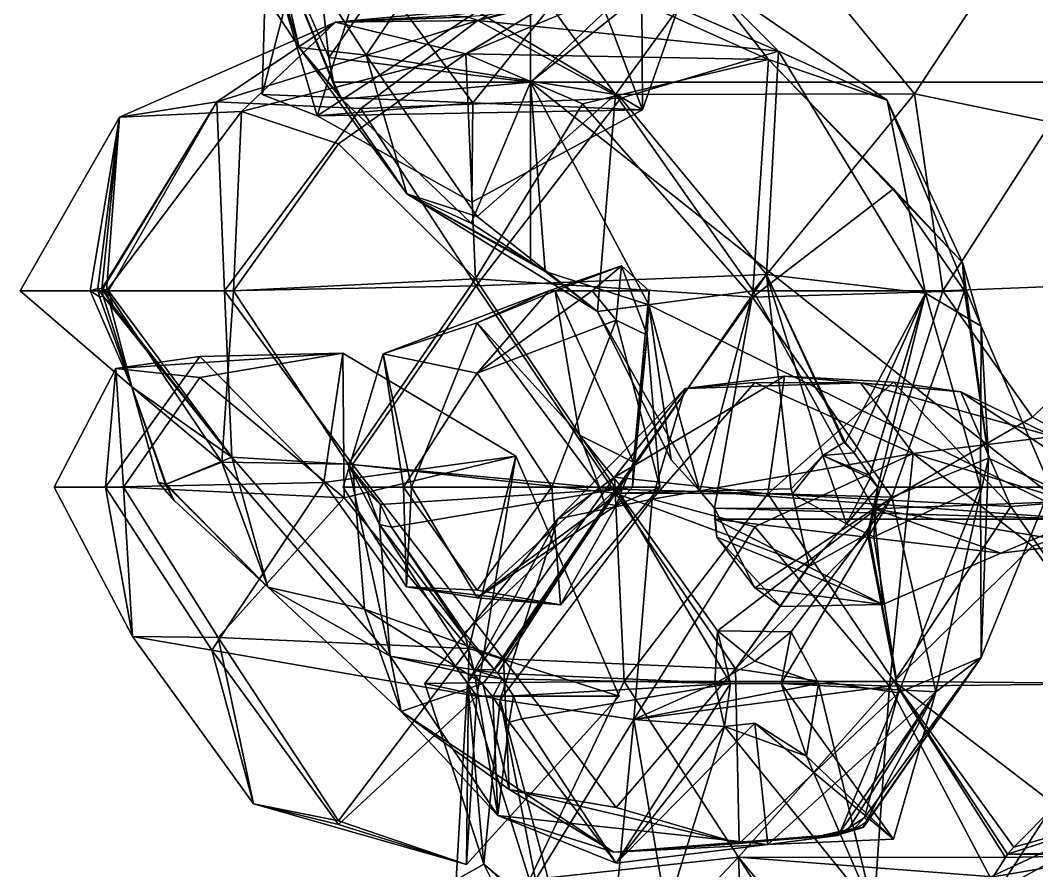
# Model space of a CAD drawing. Extents: x 290095 to 295679, y 4553756 to 4561441.
# Drawn here: x 293973.7 to 294066, y 4559317.6 to 4559394.7 of the extents above; entities that cross this region are included whole.
import ezdxf

# ---------------------------------------------------------------- set-up
doc = ezdxf.new("R2010")
doc.units = 0
doc.layers.add('Au_ppm_Pref_-_0_5', color=7, linetype='CONTINUOUS')

msp = doc.modelspace()

# ---------------------------------------------------------------- linework, layer by layer
at = {"layer": 'Au_ppm_Pref_-_0_5'}
for points in [[(294069.19, 4559428.173, 1925.72), (294020, 4559389.131, 1923.13), (294056.128, 4559423.365, 1925.783)], [(294070, 4559389.131, 1919.985), (294020, 4559389.131, 1923.13), (294069.19, 4559428.173, 1925.72)], [(294056.128, 4559423.365, 1925.783), (294020, 4559389.131, 1923.13), (294020, 4559417.542, 1926.968)], [(294001.697, 4559391.379, 1924.535), (293999.809, 4559408.458, 1926.956), (294020, 4559417.542, 1926.968)], [(294020, 4559389.131, 1923.13), (294001.697, 4559391.379, 1924.535), (294020, 4559417.542, 1926.968)], [(293999.016, 4559392.272, 1918.402), (293990.156, 4559405.824, 1918.402), (293994.059, 4559408.625, 1923.88)], [(294002.034, 4559389.353, 1924.308), (294002.116, 4559389.131, 1924.281), (293994.059, 4559408.625, 1923.88)], [(293994.059, 4559408.625, 1923.88), (294002.116, 4559389.131, 1924.281), (294002.474, 4559388.149, 1924.148)], [(293994.059, 4559408.625, 1923.88), (294002.474, 4559388.149, 1924.148), (293999.016, 4559392.272, 1918.402)], [(293994.059, 4559408.625, 1923.88), (294001.697, 4559391.379, 1924.535), (294002.034, 4559389.353, 1924.308)], [(293994.059, 4559408.625, 1923.88), (293999.809, 4559408.458, 1926.956), (294001.697, 4559391.379, 1924.535)], [(293990.156, 4559405.824, 1918.402), (293999.016, 4559392.272, 1918.402), (293995.832, 4559405.824, 1915.222)], [(293996.057, 4559401.802, 1876.827), (294000.443, 4559406.488, 1882.969), (293995.66, 4559388.006, 1880.087)], [(294000.443, 4559406.488, 1882.969), (294014.784, 4559387.26, 1882.964), (293995.66, 4559388.006, 1880.087)], [(294014.691, 4559405.841, 1914.094), (293995.832, 4559405.824, 1915.222), (294005.104, 4559391.588, 1914.848)], [(293999.016, 4559392.272, 1918.402), (294005.104, 4559391.588, 1914.848), (293995.832, 4559405.824, 1915.222)], [(294000.634, 4559386.083, 1875.906), (294006.795, 4559405.824, 1872.876), (293996.057, 4559401.802, 1876.827)], [(294000.443, 4559406.488, 1882.969), (294030.059, 4559406.224, 1883.832), (294014.784, 4559387.26, 1882.964)], [(294015.176, 4559395.553, 1873.403), (294006.795, 4559405.824, 1872.876), (294000.634, 4559386.083, 1875.906)], [(294014.691, 4559405.841, 1914.094), (294005.104, 4559391.588, 1914.848), (294027.742, 4559388.002, 1912.308)], [(294014.691, 4559405.841, 1914.094), (294027.742, 4559388.002, 1912.308), (294040.521, 4559405.602, 1912.521)], [(294030.189, 4559386.603, 1876.224), (294014.784, 4559387.26, 1882.964), (294030.059, 4559406.224, 1883.832)], [(294015.176, 4559395.553, 1873.403), (294030.189, 4559386.603, 1876.224), (294022.892, 4559405.824, 1873.19)], [(294022.892, 4559405.824, 1873.19), (294030.189, 4559386.603, 1876.224), (294036.392, 4559404.348, 1877.581)], [(294040.521, 4559405.602, 1912.521), (294027.742, 4559388.002, 1912.308), (294054.86, 4559388.066, 1913.508)], [(294036.392, 4559404.348, 1877.581), (294030.189, 4559386.603, 1876.224), (294030.059, 4559406.224, 1883.832)], [(294040.521, 4559405.602, 1912.521), (294054.86, 4559388.066, 1913.508), (294066.171, 4559405.213, 1910.477)], [(294067.29, 4559385.491, 1908.171), (294066.171, 4559405.213, 1910.477), (294054.86, 4559388.066, 1913.508)], [(294000.634, 4559386.083, 1875.906), (293996.057, 4559401.802, 1876.827), (293995.66, 4559388.006, 1880.087)], [(294015.221, 4559394.73, 1775.528), (294042.524, 4559391.931, 1775.431), (294027.775, 4559398.392, 1778.335)], [(294021.863, 4559396.368, 1781.797), (294015.221, 4559394.73, 1775.528), (294027.775, 4559398.392, 1778.335)], [(294035.537, 4559398.982, 1781.797), (294041.629, 4559391.188, 1788.513), (294027.775, 4559397.411, 1784.932)], [(294035.537, 4559398.982, 1781.797), (294027.775, 4559398.392, 1778.335), (294042.524, 4559391.931, 1775.431)], [(294052.403, 4559387.491, 1781.759), (294041.629, 4559391.188, 1788.513), (294035.537, 4559398.982, 1781.797)], [(294052.403, 4559387.491, 1781.759), (294035.537, 4559398.982, 1781.797), (294042.524, 4559391.931, 1775.431)], [(294041.629, 4559391.188, 1788.513), (294014.152, 4559391.695, 1788.343), (294027.775, 4559397.411, 1784.932)], [(294027.775, 4559397.411, 1784.932), (294014.152, 4559391.695, 1788.343), (294021.863, 4559396.368, 1781.797)], [(294002.312, 4559394.582, 1781.72), (294012.349, 4559395.137, 1779.568), (294021.863, 4559396.368, 1781.797)], [(294014.152, 4559391.695, 1788.343), (294002.312, 4559394.582, 1781.72), (294021.863, 4559396.368, 1781.797)], [(294016.129, 4559395.221, 1778.002), (294015.221, 4559394.73, 1775.528), (294021.863, 4559396.368, 1781.797)], [(294030.189, 4559386.603, 1876.224), (294015.176, 4559395.553, 1873.403), (294000.634, 4559386.083, 1875.906)], [(293993.787, 4559386.462, 1787.005), (293982.712, 4559385.945, 1781.797), (294002.312, 4559394.582, 1781.72)], [(294002.312, 4559394.582, 1781.72), (293982.712, 4559385.945, 1781.797), (293991.544, 4559387.331, 1776.188)], [(293991.544, 4559387.331, 1776.188), (294015.221, 4559394.73, 1775.528), (294002.312, 4559394.582, 1781.72)], [(294015.221, 4559394.73, 1775.528), (293991.544, 4559387.331, 1776.188), (294004.62, 4559386.73, 1771.307)], [(293993.787, 4559386.462, 1787.005), (294002.312, 4559394.582, 1781.72), (294014.152, 4559391.695, 1788.343)], [(294002.312, 4559394.582, 1781.72), (294014.292, 4559395.062, 1778.05), (294012.349, 4559395.137, 1779.568)], [(294002.312, 4559394.582, 1781.72), (294015.221, 4559394.73, 1775.528), (294014.292, 4559395.062, 1778.05)], [(294015.221, 4559394.73, 1775.528), (294004.62, 4559386.73, 1771.307), (294028.206, 4559387.663, 1771.221)], [(294014.292, 4559395.062, 1778.05), (294015.221, 4559394.73, 1775.528), (294016.129, 4559395.221, 1778.002)], [(294042.524, 4559391.931, 1775.431), (294015.221, 4559394.73, 1775.528), (294028.206, 4559387.663, 1771.221)], [(294002.881, 4559387.587, 1924.058), (293999.016, 4559392.272, 1918.402), (294002.474, 4559388.149, 1924.148)], [(294008.797, 4559378.985, 1918.402), (293999.016, 4559392.272, 1918.402), (294002.881, 4559387.587, 1924.058)], [(293999.016, 4559392.272, 1918.402), (294008.797, 4559378.985, 1918.402), (294005.104, 4559391.588, 1914.848)], [(294041.44, 4559371.653, 1771.438), (294042.524, 4559391.931, 1775.431), (294028.206, 4559387.663, 1771.221)], [(294041.44, 4559371.653, 1771.438), (294055.882, 4559369.984, 1775.241), (294042.524, 4559391.931, 1775.431)], [(294052.403, 4559387.491, 1781.759), (294042.524, 4559391.931, 1775.431), (294055.882, 4559369.984, 1775.241)], [(293993.787, 4559386.462, 1787.005), (294014.152, 4559391.695, 1788.343), (294002.577, 4559383.531, 1792.184)], [(294001.697, 4559391.379, 1924.535), (294002.116, 4559389.131, 1924.281), (294002.034, 4559389.353, 1924.308)], [(294020, 4559389.131, 1923.13), (294002.116, 4559389.131, 1924.281), (294001.697, 4559391.379, 1924.535)], [(294015.028, 4559371.283, 1792.946), (294002.577, 4559383.531, 1792.184), (294014.152, 4559391.695, 1788.343)], [(294015.176, 4559376.919, 1914.706), (294027.742, 4559388.002, 1912.308), (294005.104, 4559391.588, 1914.848)], [(294008.797, 4559378.985, 1918.402), (294015.176, 4559376.919, 1914.706), (294005.104, 4559391.588, 1914.848)], [(294024.735, 4559387.154, 1791.959), (294015.028, 4559371.283, 1792.946), (294014.152, 4559391.695, 1788.343)], [(294024.735, 4559387.154, 1791.959), (294014.152, 4559391.695, 1788.343), (294041.629, 4559391.188, 1788.513)], [(294040.161, 4559369.606, 1793.788), (294024.735, 4559387.154, 1791.959), (294041.629, 4559391.188, 1788.513)], [(294040.161, 4559369.606, 1793.788), (294041.629, 4559391.188, 1788.513), (294052.974, 4559379.445, 1790.822)], [(294059.219, 4559372.755, 1786.966), (294052.974, 4559379.445, 1790.822), (294041.629, 4559391.188, 1788.513)], [(294052.403, 4559387.491, 1781.759), (294059.219, 4559372.755, 1786.966), (294041.629, 4559391.188, 1788.513)], [(294020, 4559389.131, 1923.13), (294002.881, 4559387.587, 1924.058), (294002.116, 4559389.131, 1924.281)], [(294002.116, 4559389.131, 1924.281), (294002.881, 4559387.587, 1924.058), (294002.474, 4559388.149, 1924.148)], [(294014.628, 4559376.317, 1922.04), (294002.881, 4559387.587, 1924.058), (294020, 4559389.131, 1923.13)], [(294020, 4559372.809, 1921.301), (294014.628, 4559376.317, 1922.04), (294020, 4559389.131, 1923.13)], [(294030.755, 4559368.904, 1920.104), (294021.338, 4559371.932, 1921.108), (294020, 4559389.131, 1923.13)], [(294020, 4559389.131, 1923.13), (294021.338, 4559371.932, 1921.108), (294020, 4559372.809, 1921.301)], [(294070, 4559349.446, 1915.153), (294030.755, 4559368.904, 1920.104), (294020, 4559389.131, 1923.13)], [(294020, 4559389.131, 1923.13), (294070, 4559389.131, 1919.985), (294070, 4559349.446, 1915.153)], [(294027.742, 4559388.002, 1912.308), (294040.236, 4559370.172, 1912.297), (294054.86, 4559388.066, 1913.508)], [(294054.86, 4559388.066, 1913.508), (294040.236, 4559370.172, 1912.297), (294057.438, 4559370.188, 1908.628)], [(294054.86, 4559388.066, 1913.508), (294057.438, 4559370.188, 1908.628), (294067.29, 4559385.491, 1908.171)], [(293981.186, 4559370.369, 1776.588), (293991.544, 4559387.331, 1776.188), (293981.095, 4559370.377, 1776.654)], [(293991.544, 4559387.331, 1776.188), (293982.712, 4559385.945, 1781.797), (293981.095, 4559370.377, 1776.654)], [(293991.544, 4559387.331, 1776.188), (293981.186, 4559370.369, 1776.588), (293981.706, 4559370.188, 1776.275)], [(293991.544, 4559387.331, 1776.188), (293981.706, 4559370.188, 1776.275), (293992.227, 4559370.188, 1770.979)], [(293991.544, 4559387.331, 1776.188), (293992.227, 4559370.188, 1770.979), (294004.62, 4559386.73, 1771.307)], [(294000.634, 4559386.083, 1875.906), (293995.66, 4559388.006, 1880.087), (294014.784, 4559387.26, 1882.964)], [(294014.691, 4559378.226, 1876.827), (294000.634, 4559386.083, 1875.906), (294014.784, 4559387.26, 1882.964)], [(294014.628, 4559376.317, 1922.04), (294008.797, 4559378.985, 1918.402), (294002.881, 4559387.587, 1924.058)], [(294028.206, 4559387.663, 1771.221), (294004.62, 4559386.73, 1771.307), (294015.093, 4559370.639, 1770.348)], [(294030.189, 4559386.603, 1876.224), (294014.691, 4559378.226, 1876.827), (294014.784, 4559387.26, 1882.964)], [(294024.735, 4559387.154, 1791.959), (294040.161, 4559369.606, 1793.788), (294015.028, 4559371.283, 1792.946)], [(294015.093, 4559370.639, 1770.348), (294041.44, 4559371.653, 1771.438), (294028.206, 4559387.663, 1771.221)], [(294027.742, 4559388.002, 1912.308), (294015.176, 4559376.919, 1914.706), (294026.085, 4559368.319, 1918.459)], [(294027.742, 4559388.002, 1912.308), (294026.085, 4559368.319, 1918.459), (294040.236, 4559370.172, 1912.297)], [(294060.919, 4559366.979, 1781.797), (294059.219, 4559372.755, 1786.966), (294052.403, 4559387.491, 1781.759)], [(294055.882, 4559369.984, 1775.241), (294060.919, 4559366.979, 1781.797), (294052.403, 4559387.491, 1781.759)], [(293993.787, 4559386.462, 1787.005), (293993.045, 4559370.188, 1792.23), (293981.513, 4559370.188, 1786.902)], [(293993.787, 4559386.462, 1787.005), (293981.513, 4559370.188, 1786.902), (293982.712, 4559385.945, 1781.797)], [(294004.62, 4559386.73, 1771.307), (293992.227, 4559370.188, 1770.979), (294015.093, 4559370.639, 1770.348)], [(293993.787, 4559386.462, 1787.005), (294002.577, 4559383.531, 1792.184), (293993.045, 4559370.188, 1792.23)], [(294030.189, 4559386.603, 1876.224), (294000.634, 4559386.083, 1875.906), (294014.691, 4559378.226, 1876.827)], [(293980.032, 4559370.188, 1777.328), (293982.712, 4559385.945, 1781.797), (293973.695, 4559370.188, 1781.797)], [(293981.513, 4559370.188, 1786.902), (293973.695, 4559370.188, 1781.797), (293982.712, 4559385.945, 1781.797)], [(293980.032, 4559370.188, 1777.328), (293980.735, 4559370.403, 1776.919), (293982.712, 4559385.945, 1781.797)], [(293981.095, 4559370.377, 1776.654), (293982.712, 4559385.945, 1781.797), (293980.735, 4559370.403, 1776.919)], [(294078.204, 4559371.013, 1907.386), (294067.29, 4559385.491, 1908.171), (294057.438, 4559370.188, 1908.628)], [(294015.028, 4559371.283, 1792.946), (293993.045, 4559370.188, 1792.23), (294002.577, 4559383.531, 1792.184)], [(294020, 4559372.809, 1921.301), (294008.797, 4559378.985, 1918.402), (294014.628, 4559376.317, 1922.04)], [(294021.338, 4559371.932, 1921.108), (294008.797, 4559378.985, 1918.402), (294020, 4559372.809, 1921.301)], [(294021.338, 4559371.932, 1921.108), (294026.085, 4559368.319, 1918.459), (294008.797, 4559378.985, 1918.402)], [(294015.176, 4559376.919, 1914.706), (294008.797, 4559378.985, 1918.402), (294026.085, 4559368.319, 1918.459)], [(294059.409, 4559370.188, 1790.77), (294040.161, 4559369.606, 1793.788), (294052.974, 4559379.445, 1790.822)], [(294059.409, 4559370.188, 1790.77), (294052.974, 4559379.445, 1790.822), (294059.219, 4559372.755, 1786.966)], [(294022.265, 4559370.188, 1897.242), (294021.68, 4559370.188, 1894.645), (294028.281, 4559372.455, 1894.567)], [(294028.281, 4559372.455, 1894.567), (294021.68, 4559370.188, 1894.645), (294025.597, 4559370.188, 1893.618)], [(294022.265, 4559370.188, 1897.242), (294028.281, 4559372.455, 1894.567), (294030.783, 4559370.188, 1896.062)], [(294028.281, 4559372.455, 1894.567), (294025.597, 4559370.188, 1893.618), (294027.775, 4559367.525, 1893.757)], [(294030.616, 4559366.17, 1894.645), (294028.281, 4559372.455, 1894.567), (294027.775, 4559367.525, 1893.757)], [(294030.616, 4559366.17, 1894.645), (294030.783, 4559370.188, 1896.062), (294028.281, 4559372.455, 1894.567)], [(294059.409, 4559370.188, 1790.77), (294059.219, 4559372.755, 1786.966), (294061.602, 4559354.991, 1787.299)], [(294059.219, 4559372.755, 1786.966), (294060.919, 4559366.979, 1781.797), (294061.602, 4559354.991, 1787.299)], [(294027.714, 4559351.82, 1770.701), (294041.44, 4559371.653, 1771.438), (294015.093, 4559370.639, 1770.348)], [(294030.755, 4559368.904, 1920.104), (294026.085, 4559368.319, 1918.459), (294021.338, 4559371.932, 1921.108)], [(294043.691, 4559352.206, 1770.979), (294041.44, 4559371.653, 1771.438), (294027.714, 4559351.82, 1770.701)], [(294046.543, 4559355.234, 1771.104), (294041.44, 4559371.653, 1771.438), (294043.691, 4559352.206, 1770.979)], [(294048.456, 4559356.426, 1771.167), (294041.44, 4559371.653, 1771.438), (294046.543, 4559355.234, 1771.104)], [(294048.548, 4559356.483, 1771.17), (294041.44, 4559371.653, 1771.438), (294048.456, 4559356.426, 1771.167)], [(294048.591, 4559356.431, 1771.174), (294041.44, 4559371.653, 1771.438), (294048.548, 4559356.483, 1771.17)], [(294055.882, 4559369.984, 1775.241), (294041.44, 4559371.653, 1771.438), (294048.591, 4559356.431, 1771.174)], [(294015.093, 4559370.639, 1770.348), (293992.227, 4559370.188, 1770.979), (294003.848, 4559354.432, 1771.205)], [(294015.028, 4559371.283, 1792.946), (294003.471, 4559354.437, 1792.566), (293993.045, 4559370.188, 1792.23)], [(294027.787, 4559352.194, 1793.444), (294003.471, 4559354.437, 1792.566), (294015.028, 4559371.283, 1792.946)], [(294027.714, 4559351.82, 1770.701), (294015.093, 4559370.639, 1770.348), (294003.848, 4559354.432, 1771.205)], [(294027.787, 4559352.194, 1793.444), (294015.028, 4559371.283, 1792.946), (294040.161, 4559369.606, 1793.788)], [(294078.204, 4559371.013, 1907.386), (294057.438, 4559370.188, 1908.628), (294065.573, 4559358.729, 1908.643)], [(294078.204, 4559371.013, 1907.386), (294065.573, 4559358.729, 1908.643), (294079.025, 4559351.466, 1911.898)], [(293973.695, 4559370.188, 1781.797), (293983.808, 4559361.462, 1781.797), (293980.032, 4559370.188, 1777.328)], [(293981.513, 4559370.188, 1786.902), (293983.808, 4559361.462, 1781.797), (293973.695, 4559370.188, 1781.797)], [(293980.032, 4559370.188, 1777.328), (293980.878, 4559369.644, 1777.176), (293980.735, 4559370.403, 1776.919)], [(293980.032, 4559370.188, 1777.328), (293983.808, 4559361.462, 1781.797), (293980.878, 4559369.644, 1777.176)], [(293980.735, 4559370.403, 1776.919), (293980.878, 4559369.644, 1777.176), (293981.225, 4559369.713, 1776.875)], [(293981.095, 4559370.377, 1776.654), (293980.735, 4559370.403, 1776.919), (293981.225, 4559369.713, 1776.875)], [(293980.878, 4559369.644, 1777.176), (293983.808, 4559361.462, 1781.797), (293981.225, 4559369.713, 1776.875)], [(293981.095, 4559370.377, 1776.654), (293981.225, 4559369.713, 1776.875), (293982.108, 4559368.867, 1776.603)], [(293981.186, 4559370.369, 1776.588), (293981.095, 4559370.377, 1776.654), (293982.108, 4559368.867, 1776.603)], [(293981.186, 4559370.369, 1776.588), (293982.108, 4559368.867, 1776.603), (293981.706, 4559370.188, 1776.275)], [(293981.225, 4559369.713, 1776.875), (293992.885, 4559355.077, 1776.716), (293982.108, 4559368.867, 1776.603)], [(293983.808, 4559361.462, 1781.797), (293992.885, 4559355.077, 1776.716), (293981.225, 4559369.713, 1776.875)], [(293991.995, 4559354.639, 1787.006), (293981.513, 4559370.188, 1786.902), (293993.045, 4559370.188, 1792.23)], [(293991.995, 4559354.639, 1787.006), (293983.808, 4559361.462, 1781.797), (293981.513, 4559370.188, 1786.902)], [(293981.706, 4559370.188, 1776.275), (293982.108, 4559368.867, 1776.603), (293992.885, 4559355.077, 1776.716)], [(293981.706, 4559370.188, 1776.275), (293992.885, 4559355.077, 1776.716), (293992.227, 4559370.188, 1770.979)], [(294003.471, 4559354.437, 1792.566), (293991.995, 4559354.639, 1787.006), (293993.045, 4559370.188, 1792.23)], [(293992.885, 4559355.077, 1776.716), (294003.848, 4559354.432, 1771.205), (293992.227, 4559370.188, 1770.979)], [(294015.176, 4559367.286, 1899.617), (294006.628, 4559364.458, 1894.645), (294021.68, 4559370.188, 1894.645)], [(294021.68, 4559370.188, 1894.645), (294006.628, 4559364.458, 1894.645), (294015.176, 4559362.707, 1891.199)], [(294024.449, 4559357.074, 1900.584), (294015.176, 4559367.286, 1899.617), (294022.265, 4559370.188, 1897.242)], [(294015.176, 4559367.286, 1899.617), (294021.68, 4559370.188, 1894.645), (294022.265, 4559370.188, 1897.242)], [(294021.68, 4559370.188, 1894.645), (294015.176, 4559362.707, 1891.199), (294025.597, 4559370.188, 1893.618)], [(294027.775, 4559367.525, 1893.757), (294025.597, 4559370.188, 1893.618), (294015.176, 4559362.707, 1891.199)], [(294029.368, 4559354.622, 1900.584), (294024.449, 4559357.074, 1900.584), (294022.265, 4559370.188, 1897.242)], [(294029.368, 4559354.622, 1900.584), (294022.265, 4559370.188, 1897.242), (294030.783, 4559370.188, 1896.062)], [(294040.236, 4559370.172, 1912.297), (294026.085, 4559368.319, 1918.459), (294035.372, 4559352.002, 1917.885)], [(294027.787, 4559352.194, 1793.444), (294040.161, 4559369.606, 1793.788), (294052.826, 4559351.461, 1792.716)], [(294030.616, 4559366.17, 1894.645), (294029.368, 4559354.622, 1900.584), (294030.783, 4559370.188, 1896.062)], [(294036.72, 4559350.447, 1917.615), (294040.236, 4559370.172, 1912.297), (294035.372, 4559352.002, 1917.885)], [(294051.168, 4559350.386, 1911.502), (294040.236, 4559370.172, 1912.297), (294036.72, 4559350.447, 1917.615)], [(294059.409, 4559370.188, 1790.77), (294052.826, 4559351.461, 1792.716), (294040.161, 4559369.606, 1793.788)], [(294051.168, 4559350.386, 1911.502), (294057.438, 4559370.188, 1908.628), (294040.236, 4559370.172, 1912.297)], [(294055.882, 4559369.984, 1775.241), (294048.591, 4559356.431, 1771.174), (294049.384, 4559355.49, 1771.256)], [(294055.882, 4559369.984, 1775.241), (294049.384, 4559355.49, 1771.256), (294050.81, 4559353.464, 1771.354)], [(294050.816, 4559353.426, 1771.355), (294055.882, 4559369.984, 1775.241), (294050.81, 4559353.464, 1771.354)], [(294051.541, 4559352.37, 1771.676), (294055.882, 4559369.984, 1775.241), (294050.816, 4559353.426, 1771.355)], [(294057.438, 4559370.188, 1908.628), (294051.168, 4559350.386, 1911.502), (294065.573, 4559358.729, 1908.643)], [(294060.861, 4559352.37, 1776.737), (294055.882, 4559369.984, 1775.241), (294051.541, 4559352.37, 1771.676)], [(294059.409, 4559370.188, 1790.77), (294061.602, 4559354.991, 1787.299), (294052.826, 4559351.461, 1792.716)], [(294060.919, 4559366.979, 1781.797), (294055.882, 4559369.984, 1775.241), (294060.861, 4559352.37, 1776.737)], [(294032.783, 4559354.834, 1918.385), (294026.085, 4559368.319, 1918.459), (294030.755, 4559368.904, 1920.104)], [(294070, 4559349.446, 1915.153), (294035.372, 4559352.002, 1917.885), (294030.755, 4559368.904, 1920.104)], [(294030.755, 4559368.904, 1920.104), (294035.372, 4559352.002, 1917.885), (294032.783, 4559354.834, 1918.385)], [(294032.783, 4559354.834, 1918.385), (294035.372, 4559352.002, 1917.885), (294026.085, 4559368.319, 1918.459)], [(294015.176, 4559367.286, 1899.617), (294009.198, 4559352.37, 1897.463), (294006.628, 4559364.458, 1894.645)], [(294026.282, 4559352.37, 1900.584), (294009.198, 4559352.37, 1897.463), (294015.176, 4559367.286, 1899.617)], [(294027.775, 4559367.525, 1893.757), (294015.176, 4559362.707, 1891.199), (294021.947, 4559352.37, 1891.453)], [(294026.282, 4559352.37, 1900.584), (294015.176, 4559367.286, 1899.617), (294024.449, 4559357.074, 1900.584)], [(294031.759, 4559352.37, 1894.645), (294027.775, 4559367.525, 1893.757), (294021.947, 4559352.37, 1891.453)], [(294031.759, 4559352.37, 1894.645), (294030.616, 4559366.17, 1894.645), (294027.775, 4559367.525, 1893.757)], [(294060.919, 4559366.979, 1781.797), (294060.861, 4559352.37, 1776.737), (294067.224, 4559352.37, 1781.797)], [(294060.919, 4559366.979, 1781.797), (294067.224, 4559352.37, 1781.797), (294061.602, 4559354.991, 1787.299)], [(294030.616, 4559366.17, 1894.645), (294029.268, 4559352.37, 1899.881), (294029.368, 4559354.622, 1900.584)], [(294031.759, 4559352.37, 1894.645), (294029.268, 4559352.37, 1899.881), (294030.616, 4559366.17, 1894.645)], [(293982.36, 4559363.143, 1835.251), (293989.978, 4559364.218, 1839.201), (293981.425, 4559352.37, 1839.283)], [(293981.425, 4559352.37, 1839.283), (293989.978, 4559364.218, 1839.201), (294001.248, 4559352.8, 1841.802)], [(294002.987, 4559364.539, 1836.131), (293989.978, 4559364.218, 1839.201), (293982.36, 4559363.143, 1835.251)], [(294002.987, 4559364.539, 1836.131), (293982.36, 4559363.143, 1835.251), (293989.978, 4559362.33, 1831.931)], [(294003.091, 4559351.396, 1831.149), (294002.987, 4559364.539, 1836.131), (293989.978, 4559362.33, 1831.931)], [(294002.987, 4559364.539, 1836.131), (294001.248, 4559352.8, 1841.802), (293989.978, 4559364.218, 1839.201)], [(294002.987, 4559364.539, 1836.131), (294018.668, 4559355.178, 1835.207), (294001.248, 4559352.8, 1841.802)], [(294002.987, 4559364.539, 1836.131), (294003.091, 4559351.396, 1831.149), (294018.668, 4559355.178, 1835.207)], [(294009.198, 4559352.37, 1897.463), (294003.002, 4559352.37, 1894.645), (294006.628, 4559364.458, 1894.645)], [(294006.628, 4559364.458, 1894.645), (294003.002, 4559352.37, 1894.645), (294008.494, 4559352.37, 1891.495)], [(294006.628, 4559364.458, 1894.645), (294008.494, 4559352.37, 1891.495), (294015.176, 4559362.707, 1891.199)], [(293983.054, 4559352.37, 1831.987), (293982.36, 4559363.143, 1835.251), (293976.78, 4559352.37, 1835.251)], [(293976.78, 4559352.37, 1835.251), (293982.36, 4559363.143, 1835.251), (293981.425, 4559352.37, 1839.283)], [(293983.054, 4559352.37, 1831.987), (293989.978, 4559362.33, 1831.931), (293982.36, 4559363.143, 1835.251)], [(293983.054, 4559352.37, 1831.987), (294003.091, 4559351.396, 1831.149), (293989.978, 4559362.33, 1831.931)], [(294015.176, 4559362.707, 1891.199), (294008.494, 4559352.37, 1891.495), (294021.947, 4559352.37, 1891.453)], [(294041.549, 4559351.752, 1822.613), (294027.643, 4559353.27, 1817.657), (294043.075, 4559362.443, 1816.125)], [(294043.075, 4559362.443, 1816.125), (294027.643, 4559353.27, 1817.657), (294034.041, 4559361.327, 1811.494)], [(294034.041, 4559361.327, 1811.494), (294049.981, 4559361.831, 1812.869), (294043.075, 4559362.443, 1816.125)], [(294041.549, 4559351.752, 1822.613), (294043.075, 4559362.443, 1816.125), (294052.974, 4559361.889, 1820.606)], [(294043.075, 4559362.443, 1816.125), (294059.086, 4559361.014, 1817.433), (294052.974, 4559361.889, 1820.606)], [(294059.086, 4559361.014, 1817.433), (294043.075, 4559362.443, 1816.125), (294049.981, 4559361.831, 1812.869)], [(293986.205, 4559352.803, 1781.797), (293983.808, 4559361.462, 1781.797), (293986.885, 4559352.594, 1782.312)], [(293983.808, 4559361.462, 1781.797), (293991.995, 4559354.639, 1787.006), (293986.885, 4559352.594, 1782.312)], [(293983.808, 4559361.462, 1781.797), (293986.205, 4559352.803, 1781.797), (293986.933, 4559352.621, 1781.326)], [(293983.808, 4559361.462, 1781.797), (293986.933, 4559352.621, 1781.326), (293992.885, 4559355.077, 1776.716)], [(294034.041, 4559361.327, 1811.494), (294027.643, 4559353.27, 1817.657), (294022.486, 4559349.502, 1811.494)], [(294034.041, 4559361.327, 1811.494), (294022.486, 4559349.502, 1811.494), (294031.067, 4559351.266, 1806.03)], [(294031.067, 4559351.266, 1806.03), (294054.755, 4559355.419, 1804.73), (294040.375, 4559361.867, 1808.328)], [(294034.041, 4559361.327, 1811.494), (294031.067, 4559351.266, 1806.03), (294040.375, 4559361.867, 1808.328)], [(294034.041, 4559361.327, 1811.494), (294040.375, 4559361.867, 1808.328), (294049.981, 4559361.831, 1812.869)], [(294040.375, 4559361.867, 1808.328), (294054.755, 4559355.419, 1804.73), (294049.981, 4559361.831, 1812.869)], [(294041.549, 4559351.752, 1822.613), (294052.974, 4559361.889, 1820.606), (294063.632, 4559350.612, 1821.872)], [(294049.981, 4559361.831, 1812.869), (294067.457, 4559356.959, 1811.475), (294059.086, 4559361.014, 1817.433)], [(294067.457, 4559356.959, 1811.475), (294049.981, 4559361.831, 1812.869), (294054.755, 4559355.419, 1804.73)], [(294059.086, 4559361.014, 1817.433), (294063.632, 4559350.612, 1821.872), (294052.974, 4559361.889, 1820.606)], [(294059.086, 4559361.014, 1817.433), (294067.457, 4559356.959, 1811.475), (294073.611, 4559351.429, 1816.604)], [(294073.611, 4559351.429, 1816.604), (294063.632, 4559350.612, 1821.872), (294059.086, 4559361.014, 1817.433)], [(294051.168, 4559350.386, 1911.502), (294079.025, 4559351.466, 1911.898), (294065.573, 4559358.729, 1908.643)], [(294028.376, 4559352.228, 1900.999), (294024.449, 4559357.074, 1900.584), (294029.368, 4559354.622, 1900.584)], [(294026.282, 4559352.37, 1900.584), (294024.449, 4559357.074, 1900.584), (294028.376, 4559352.228, 1900.999)], [(294073.501, 4559349.71, 1806.87), (294067.457, 4559356.959, 1811.475), (294054.755, 4559355.419, 1804.73)], [(294048.456, 4559356.426, 1771.167), (294046.543, 4559355.234, 1771.104), (294049.384, 4559355.49, 1771.256)], [(294048.456, 4559356.426, 1771.167), (294048.591, 4559356.431, 1771.174), (294048.548, 4559356.483, 1771.17)], [(294049.384, 4559355.49, 1771.256), (294048.591, 4559356.431, 1771.174), (294048.456, 4559356.426, 1771.167)], [(293986.933, 4559352.621, 1781.326), (293996.151, 4559343.282, 1781.797), (293992.885, 4559355.077, 1776.716)], [(293996.151, 4559343.282, 1781.797), (294004.946, 4559341.275, 1776.982), (293992.885, 4559355.077, 1776.716)], [(293992.885, 4559355.077, 1776.716), (294004.946, 4559341.275, 1776.982), (294003.848, 4559354.432, 1771.205)], [(294018.668, 4559355.178, 1835.207), (294015.132, 4559333.383, 1841.215), (294001.248, 4559352.8, 1841.802)], [(294014.419, 4559337.73, 1830.729), (294018.668, 4559355.178, 1835.207), (294003.091, 4559351.396, 1831.149)], [(294014.419, 4559337.73, 1830.729), (294028.07, 4559333.38, 1835.022), (294018.668, 4559355.178, 1835.207)], [(294028.07, 4559333.38, 1835.022), (294015.132, 4559333.383, 1841.215), (294018.668, 4559355.178, 1835.207)], [(294031.067, 4559351.266, 1806.03), (294040.375, 4559348.769, 1800.816), (294054.755, 4559355.419, 1804.73)], [(294054.755, 4559355.419, 1804.73), (294040.375, 4559348.769, 1800.816), (294052.602, 4559334.286, 1799.961)], [(294046.543, 4559355.234, 1771.104), (294043.691, 4559352.206, 1770.979), (294043.79, 4559351.766, 1770.989)], [(294046.543, 4559355.234, 1771.104), (294043.79, 4559351.766, 1770.989), (294048.697, 4559349.033, 1771.283)], [(294049.384, 4559355.49, 1771.256), (294046.543, 4559355.234, 1771.104), (294050.816, 4559353.426, 1771.355)], [(294046.543, 4559355.234, 1771.104), (294048.697, 4559349.033, 1771.283), (294050.858, 4559353.17, 1771.36)], [(294050.816, 4559353.426, 1771.355), (294046.543, 4559355.234, 1771.104), (294050.858, 4559353.17, 1771.36)], [(294050.81, 4559353.464, 1771.354), (294049.384, 4559355.49, 1771.256), (294050.816, 4559353.426, 1771.355)], [(294052.602, 4559334.286, 1799.961), (294065.573, 4559347.016, 1801.4), (294054.755, 4559355.419, 1804.73)], [(294061.602, 4559354.991, 1787.299), (294056.803, 4559333.793, 1787.568), (294052.826, 4559351.461, 1792.716)], [(294065.573, 4559347.016, 1801.4), (294073.501, 4559349.71, 1806.87), (294054.755, 4559355.419, 1804.73)], [(294060.923, 4559336.893, 1781.797), (294056.803, 4559333.793, 1787.568), (294061.602, 4559354.991, 1787.299)], [(294061.602, 4559354.991, 1787.299), (294067.224, 4559352.37, 1781.797), (294060.923, 4559336.893, 1781.797)], [(293991.995, 4559354.639, 1787.006), (293996.151, 4559343.282, 1781.797), (293986.885, 4559352.594, 1782.312)], [(294007.258, 4559337.015, 1786.567), (293991.995, 4559354.639, 1787.006), (294003.471, 4559354.437, 1792.566)], [(294007.258, 4559337.015, 1786.567), (293996.151, 4559343.282, 1781.797), (293991.995, 4559354.639, 1787.006)], [(294005.184, 4559351.949, 1792.587), (294006.301, 4559348.987, 1791.921), (294003.471, 4559354.437, 1792.566)], [(294006.301, 4559348.987, 1791.921), (294007.258, 4559337.015, 1786.567), (294003.471, 4559354.437, 1792.566)], [(294003.471, 4559354.437, 1792.566), (294006.402, 4559350.789, 1792.613), (294005.184, 4559351.949, 1792.587)], [(294027.787, 4559352.194, 1793.444), (294006.402, 4559350.789, 1792.613), (294003.471, 4559354.437, 1792.566)], [(294027.714, 4559351.82, 1770.701), (294003.848, 4559354.432, 1771.205), (294017.548, 4559336.789, 1771.782)], [(294004.946, 4559341.275, 1776.982), (294017.548, 4559336.789, 1771.782), (294003.848, 4559354.432, 1771.205)], [(294029.268, 4559352.37, 1899.881), (294028.376, 4559352.228, 1900.999), (294029.368, 4559354.622, 1900.584)], [(294027.643, 4559353.27, 1817.657), (294028.522, 4559334.719, 1823.569), (294014.305, 4559334.597, 1817.521)], [(294027.643, 4559353.27, 1817.657), (294014.305, 4559334.597, 1817.521), (294022.486, 4559349.502, 1811.494)], [(294027.643, 4559353.27, 1817.657), (294041.549, 4559351.752, 1822.613), (294028.522, 4559334.719, 1823.569)], [(294050.858, 4559353.17, 1771.36), (294048.697, 4559349.033, 1771.283), (294051.537, 4559352.324, 1771.681)], [(294051.541, 4559352.37, 1771.676), (294050.816, 4559353.426, 1771.355), (294050.858, 4559353.17, 1771.36)], [(294050.858, 4559353.17, 1771.36), (294051.537, 4559352.324, 1771.681), (294051.541, 4559352.37, 1771.676)], [(293983.054, 4559352.37, 1831.987), (293976.78, 4559352.37, 1835.251), (293983.869, 4559338.815, 1835.251)], [(293983.869, 4559338.815, 1835.251), (293976.78, 4559352.37, 1835.251), (293981.425, 4559352.37, 1839.283)], [(293991.074, 4559337.552, 1839.674), (293981.425, 4559352.37, 1839.283), (294001.248, 4559352.8, 1841.802)], [(293983.869, 4559338.815, 1835.251), (293981.425, 4559352.37, 1839.283), (293991.074, 4559337.552, 1839.674)], [(293983.054, 4559352.37, 1831.987), (293983.869, 4559338.815, 1835.251), (293991.663, 4559338.72, 1831.496)], [(293983.054, 4559352.37, 1831.987), (293991.663, 4559338.72, 1831.496), (294003.091, 4559351.396, 1831.149)], [(293986.205, 4559352.803, 1781.797), (293986.885, 4559352.594, 1782.312), (293987.647, 4559351.147, 1781.797)], [(293986.933, 4559352.621, 1781.326), (293986.205, 4559352.803, 1781.797), (293987.647, 4559351.147, 1781.797)], [(293986.885, 4559352.594, 1782.312), (293996.151, 4559343.282, 1781.797), (293987.647, 4559351.147, 1781.797)], [(293987.647, 4559351.147, 1781.797), (293996.151, 4559343.282, 1781.797), (293986.933, 4559352.621, 1781.326)], [(293991.074, 4559337.552, 1839.674), (294001.248, 4559352.8, 1841.802), (294015.132, 4559333.383, 1841.215)], [(294009.198, 4559352.37, 1897.463), (294008.765, 4559343.303, 1894.645), (294003.002, 4559352.37, 1894.645)], [(294003.002, 4559352.37, 1894.645), (294008.765, 4559343.303, 1894.645), (294008.494, 4559352.37, 1891.495)], [(294027.787, 4559352.194, 1793.444), (294007.392, 4559348.744, 1792.615), (294006.402, 4559350.789, 1792.613)], [(294027.787, 4559352.194, 1793.444), (294014.013, 4559339.13, 1792.698), (294007.392, 4559348.744, 1792.615)], [(294008.765, 4559343.303, 1894.645), (294015.176, 4559343.019, 1891.528), (294008.494, 4559352.37, 1891.495)], [(294021.947, 4559352.37, 1891.453), (294008.494, 4559352.37, 1891.495), (294015.176, 4559343.019, 1891.528)], [(294009.198, 4559352.37, 1897.463), (294015.176, 4559342.312, 1897.997), (294008.765, 4559343.303, 1894.645)], [(294026.282, 4559352.37, 1900.584), (294015.176, 4559342.312, 1897.997), (294009.198, 4559352.37, 1897.463)], [(294027.787, 4559352.194, 1793.444), (294016.727, 4559335.826, 1792.743), (294014.013, 4559339.13, 1792.698)], [(294026.282, 4559352.37, 1900.584), (294026.73, 4559350.892, 1900.584), (294015.176, 4559342.312, 1897.997)], [(294022.724, 4559341.695, 1894.645), (294021.947, 4559352.37, 1891.453), (294015.176, 4559343.019, 1891.528)], [(294027.787, 4559352.194, 1793.444), (294017.015, 4559335.483, 1792.752), (294016.727, 4559335.826, 1792.743)], [(294038.165, 4559334.552, 1793.676), (294017.015, 4559335.483, 1792.752), (294027.787, 4559352.194, 1793.444)], [(294031.759, 4559352.37, 1894.645), (294021.947, 4559352.37, 1891.453), (294022.724, 4559341.695, 1894.645)], [(294031.759, 4559352.37, 1894.645), (294022.724, 4559341.695, 1894.645), (294027.775, 4559350.687, 1900.023)], [(294026.73, 4559350.892, 1900.584), (294026.282, 4559352.37, 1900.584), (294028.376, 4559352.228, 1900.999)], [(294026.73, 4559350.892, 1900.584), (294028.376, 4559352.228, 1900.999), (294027.775, 4559350.687, 1900.023)], [(294043.691, 4559352.206, 1770.979), (294027.714, 4559351.82, 1770.701), (294043.79, 4559351.766, 1770.989)], [(294031.759, 4559352.37, 1894.645), (294027.775, 4559350.687, 1900.023), (294029.268, 4559352.37, 1899.881)], [(294029.268, 4559352.37, 1899.881), (294027.775, 4559350.687, 1900.023), (294028.376, 4559352.228, 1900.999)], [(294038.165, 4559334.552, 1793.676), (294027.787, 4559352.194, 1793.444), (294036.993, 4559339.334, 1793.676)], [(294036.993, 4559339.334, 1793.676), (294027.787, 4559352.194, 1793.444), (294052.826, 4559351.461, 1792.716)], [(294048.697, 4559349.033, 1771.283), (294050.607, 4559348.12, 1771.984), (294051.537, 4559352.324, 1771.681)], [(294050.607, 4559348.12, 1771.984), (294050.763, 4559348.046, 1772.041), (294051.537, 4559352.324, 1771.681)], [(294051.537, 4559352.324, 1771.681), (294050.763, 4559348.046, 1772.041), (294051.19, 4559347.842, 1772.197)], [(294051.19, 4559347.842, 1772.197), (294060.861, 4559352.37, 1776.737), (294051.537, 4559352.324, 1771.681)], [(294051.19, 4559347.842, 1772.197), (294053.423, 4559333.699, 1775.635), (294060.861, 4559352.37, 1776.737)], [(294051.537, 4559352.324, 1771.681), (294060.861, 4559352.37, 1776.737), (294051.541, 4559352.37, 1771.676)], [(294060.923, 4559336.893, 1781.797), (294060.861, 4559352.37, 1776.737), (294053.423, 4559333.699, 1775.635)], [(294060.923, 4559336.893, 1781.797), (294067.224, 4559352.37, 1781.797), (294060.861, 4559352.37, 1776.737)], [(294014.419, 4559337.73, 1830.729), (294003.091, 4559351.396, 1831.149), (293991.663, 4559338.72, 1831.496)], [(294006.402, 4559350.789, 1792.613), (294006.301, 4559348.987, 1791.921), (294005.184, 4559351.949, 1792.587)], [(294031.067, 4559351.266, 1806.03), (294017.271, 4559333.046, 1805.732), (294029.394, 4559331.264, 1800.239)], [(294022.486, 4559349.502, 1811.494), (294017.271, 4559333.046, 1805.732), (294031.067, 4559351.266, 1806.03)], [(294027.714, 4559351.82, 1770.701), (294017.548, 4559336.789, 1771.782), (294038.63, 4559335.887, 1771.186)], [(294043.79, 4559351.766, 1770.989), (294027.714, 4559351.82, 1770.701), (294045.267, 4559345.245, 1771.134)], [(294045.267, 4559345.245, 1771.134), (294027.714, 4559351.82, 1770.701), (294038.63, 4559335.887, 1771.186)], [(294053.017, 4559334.719, 1823.172), (294028.522, 4559334.719, 1823.569), (294041.549, 4559351.752, 1822.613)], [(294031.067, 4559351.266, 1806.03), (294029.394, 4559331.264, 1800.239), (294040.375, 4559348.769, 1800.816)], [(294070, 4559349.446, 1915.153), (294036.72, 4559350.447, 1917.615), (294035.372, 4559352.002, 1917.885)], [(294036.993, 4559339.334, 1793.676), (294052.826, 4559351.461, 1792.716), (294043.677, 4559339.222, 1793.676)], [(294053.017, 4559334.719, 1823.172), (294041.549, 4559351.752, 1822.613), (294063.632, 4559350.612, 1821.872)], [(294042.756, 4559334.552, 1793.676), (294043.677, 4559339.222, 1793.676), (294052.826, 4559351.461, 1792.716)], [(294042.756, 4559334.552, 1793.676), (294052.826, 4559351.461, 1792.716), (294056.803, 4559333.793, 1787.568)], [(294048.697, 4559349.033, 1771.283), (294043.79, 4559351.766, 1770.989), (294045.267, 4559345.245, 1771.134)], [(294079.025, 4559351.466, 1911.898), (294051.168, 4559350.386, 1911.502), (294070, 4559347.261, 1914.851)], [(294073.611, 4559351.429, 1816.604), (294074.834, 4559334.552, 1821.799), (294063.632, 4559350.612, 1821.872)], [(294006.301, 4559348.987, 1791.921), (294006.402, 4559350.789, 1792.613), (294007.392, 4559348.744, 1792.615)], [(294027.775, 4559350.687, 1900.023), (294015.176, 4559342.312, 1897.997), (294026.73, 4559350.892, 1900.584)], [(294027.775, 4559350.687, 1900.023), (294022.724, 4559341.695, 1894.645), (294015.176, 4559342.312, 1897.997)], [(294070, 4559349.446, 1915.153), (294036.757, 4559349.446, 1917.5), (294036.72, 4559350.447, 1917.615)], [(294036.757, 4559349.446, 1917.5), (294036.94, 4559347.812, 1917.261), (294036.72, 4559350.447, 1917.615)], [(294036.72, 4559350.447, 1917.615), (294036.94, 4559347.812, 1917.261), (294040.375, 4559343.232, 1915.356)], [(294051.168, 4559350.386, 1911.502), (294036.72, 4559350.447, 1917.615), (294040.375, 4559343.232, 1915.356)], [(294051.168, 4559350.386, 1911.502), (294040.375, 4559343.232, 1915.356), (294052.012, 4559341.723, 1915.354)], [(294070, 4559347.261, 1914.851), (294051.168, 4559350.386, 1911.502), (294062.72, 4559346.362, 1915.24)], [(294051.168, 4559350.386, 1911.502), (294052.012, 4559341.723, 1915.354), (294062.72, 4559346.362, 1915.24)], [(294074.834, 4559334.552, 1821.799), (294053.017, 4559334.719, 1823.172), (294063.632, 4559350.612, 1821.872)], [(294022.486, 4559349.502, 1811.494), (294014.305, 4559334.597, 1817.521), (294010.425, 4559334.552, 1811.494)], [(294022.486, 4559349.502, 1811.494), (294010.425, 4559334.552, 1811.494), (294017.271, 4559333.046, 1805.732)], [(294052.012, 4559341.723, 1915.354), (294036.94, 4559347.812, 1917.261), (294036.757, 4559349.446, 1917.5)], [(294052.012, 4559341.723, 1915.354), (294036.757, 4559349.446, 1917.5), (294062.72, 4559346.362, 1915.24)], [(294062.72, 4559346.362, 1915.24), (294036.757, 4559349.446, 1917.5), (294070, 4559349.446, 1915.153)], [(294070, 4559347.261, 1914.851), (294062.72, 4559346.362, 1915.24), (294070, 4559349.446, 1915.153)], [(294073.501, 4559349.71, 1806.87), (294065.573, 4559347.016, 1801.4), (294074.608, 4559334.552, 1801.296)], [(294014.137, 4559338.638, 1792.542), (294014.86, 4559335.774, 1791.631), (294006.301, 4559348.987, 1791.921)], [(294007.258, 4559337.015, 1786.567), (294006.301, 4559348.987, 1791.921), (294014.86, 4559335.774, 1791.631)], [(294014.137, 4559338.638, 1792.542), (294006.301, 4559348.987, 1791.921), (294007.392, 4559348.744, 1792.615)], [(294014.013, 4559339.13, 1792.698), (294014.137, 4559338.638, 1792.542), (294007.392, 4559348.744, 1792.615)], [(294040.375, 4559348.769, 1800.816), (294029.394, 4559331.264, 1800.239), (294052.602, 4559334.286, 1799.961)], [(294045.267, 4559345.245, 1771.134), (294045.288, 4559345.152, 1771.136), (294048.697, 4559349.033, 1771.283)], [(294048.697, 4559349.033, 1771.283), (294045.288, 4559345.152, 1771.136), (294050.607, 4559348.12, 1771.984)], [(294052.012, 4559341.723, 1915.354), (294042.745, 4559341.534, 1915.982), (294036.94, 4559347.812, 1917.261)], [(294040.375, 4559343.232, 1915.356), (294036.94, 4559347.812, 1917.261), (294042.745, 4559341.534, 1915.982)], [(294045.288, 4559345.152, 1771.136), (294038.63, 4559335.887, 1771.186), (294050.607, 4559348.12, 1771.984)], [(294038.63, 4559335.887, 1771.186), (294053.423, 4559333.699, 1775.635), (294050.607, 4559348.12, 1771.984)], [(294050.607, 4559348.12, 1771.984), (294053.423, 4559333.699, 1775.635), (294050.763, 4559348.046, 1772.041)], [(294050.763, 4559348.046, 1772.041), (294053.423, 4559333.699, 1775.635), (294051.19, 4559347.842, 1772.197)], [(294065.573, 4559347.016, 1801.4), (294052.602, 4559334.286, 1799.961), (294074.608, 4559334.552, 1801.296)], [(294045.267, 4559345.245, 1771.134), (294038.63, 4559335.887, 1771.186), (294045.288, 4559345.152, 1771.136)], [(294007.258, 4559337.015, 1786.567), (294008.268, 4559331.997, 1780.85), (293996.151, 4559343.282, 1781.797)], [(293996.151, 4559343.282, 1781.797), (294008.268, 4559331.997, 1780.85), (294004.946, 4559341.275, 1776.982)], [(294015.176, 4559342.312, 1897.997), (294022.724, 4559341.695, 1894.645), (294008.765, 4559343.303, 1894.645)], [(294008.765, 4559343.303, 1894.645), (294022.724, 4559341.695, 1894.645), (294015.176, 4559343.019, 1891.528)], [(294052.012, 4559341.723, 1915.354), (294040.375, 4559343.232, 1915.356), (294042.745, 4559341.534, 1915.982)], [(294008.268, 4559331.997, 1780.85), (294015.695, 4559334.552, 1775.858), (294004.946, 4559341.275, 1776.982)], [(294004.946, 4559341.275, 1776.982), (294015.695, 4559334.552, 1775.858), (294017.548, 4559336.789, 1771.782)], [(294036.993, 4559339.334, 1793.676), (294040.375, 4559336.566, 1794.347), (294036.732, 4559334.552, 1795.393)], [(294038.165, 4559334.552, 1793.676), (294036.993, 4559339.334, 1793.676), (294036.732, 4559334.552, 1795.393)], [(294036.993, 4559339.334, 1793.676), (294043.677, 4559339.222, 1793.676), (294040.375, 4559336.566, 1794.347)], [(294043.677, 4559339.222, 1793.676), (294046.169, 4559334.552, 1796.408), (294040.375, 4559336.566, 1794.347)], [(294043.677, 4559339.222, 1793.676), (294042.756, 4559334.552, 1793.676), (294046.169, 4559334.552, 1796.408)], [(293994.849, 4559323.622, 1835.251), (293983.869, 4559338.815, 1835.251), (293991.074, 4559337.552, 1839.674)], [(293983.869, 4559338.815, 1835.251), (293994.849, 4559323.622, 1835.251), (293991.663, 4559338.72, 1831.496)], [(294014.419, 4559337.73, 1830.729), (293991.663, 4559338.72, 1831.496), (294002.577, 4559322.077, 1831.093)], [(293994.849, 4559323.622, 1835.251), (294002.577, 4559322.077, 1831.093), (293991.663, 4559338.72, 1831.496)], [(294014.013, 4559339.13, 1792.698), (294016.727, 4559335.826, 1792.743), (294014.137, 4559338.638, 1792.542)], [(294016.727, 4559335.826, 1792.743), (294014.86, 4559335.774, 1791.631), (294014.137, 4559338.638, 1792.542)], [(293994.849, 4559323.622, 1835.251), (293991.074, 4559337.552, 1839.674), (294002.577, 4559321.728, 1839.526)], [(294002.577, 4559321.728, 1839.526), (293991.074, 4559337.552, 1839.674), (294015.132, 4559333.383, 1841.215)], [(294014.419, 4559337.73, 1830.729), (294002.577, 4559322.077, 1831.093), (294014.203, 4559318.11, 1835.251)], [(294014.419, 4559337.73, 1830.729), (294014.203, 4559318.11, 1835.251), (294028.07, 4559333.38, 1835.022)], [(294007.258, 4559337.015, 1786.567), (294014.86, 4559335.774, 1791.631), (294014.955, 4559335.292, 1791.462)], [(294007.258, 4559337.015, 1786.567), (294014.955, 4559335.292, 1791.462), (294017.047, 4559322.546, 1786.681)], [(294017.047, 4559322.546, 1786.681), (294008.268, 4559331.997, 1780.85), (294007.258, 4559337.015, 1786.567)], [(294015.695, 4559334.552, 1775.858), (294018.07, 4559324.923, 1777.224), (294017.548, 4559336.789, 1771.782)], [(294018.07, 4559324.923, 1777.224), (294027.775, 4559323.298, 1772.107), (294017.548, 4559336.789, 1771.782)], [(294038.63, 4559335.887, 1771.186), (294017.548, 4559336.789, 1771.782), (294027.775, 4559323.298, 1772.107)], [(294046.169, 4559334.552, 1796.408), (294036.732, 4559334.552, 1795.393), (294040.375, 4559336.566, 1794.347)], [(294050.648, 4559322.03, 1781.797), (294050.195, 4559321.477, 1782.006), (294060.923, 4559336.893, 1781.797)], [(294056.803, 4559333.793, 1787.568), (294060.923, 4559336.893, 1781.797), (294050.195, 4559321.477, 1782.006)], [(294050.322, 4559322.382, 1781.133), (294050.648, 4559322.03, 1781.797), (294060.923, 4559336.893, 1781.797)], [(294050.322, 4559322.382, 1781.133), (294060.923, 4559336.893, 1781.797), (294053.423, 4559333.699, 1775.635)], [(294016.727, 4559335.826, 1792.743), (294017.015, 4559335.483, 1792.752), (294014.86, 4559335.774, 1791.631)], [(294017.015, 4559335.483, 1792.752), (294017.453, 4559334.972, 1792.77), (294014.86, 4559335.774, 1791.631)], [(294017.453, 4559334.972, 1792.77), (294014.955, 4559335.292, 1791.462), (294014.86, 4559335.774, 1791.631)], [(294017.015, 4559335.483, 1792.752), (294038.165, 4559334.552, 1793.676), (294017.453, 4559334.972, 1792.77)], [(294038.955, 4559320.025, 1776.286), (294038.63, 4559335.887, 1771.186), (294027.775, 4559323.298, 1772.107)], [(294038.63, 4559335.887, 1771.186), (294038.955, 4559320.025, 1776.286), (294053.423, 4559333.699, 1775.635)], [(294015.695, 4559334.552, 1775.858), (294008.268, 4559331.997, 1780.85), (294018.07, 4559324.923, 1777.224)], [(294010.425, 4559334.552, 1811.494), (294014.305, 4559334.597, 1817.521), (294015.778, 4559318.141, 1811.871)], [(294010.425, 4559334.552, 1811.494), (294015.778, 4559318.141, 1811.871), (294017.271, 4559333.046, 1805.732)], [(294019.932, 4559316.734, 1821.131), (294013.258, 4559316.734, 1817.433), (294014.305, 4559334.597, 1817.521)], [(294015.778, 4559318.141, 1811.871), (294014.305, 4559334.597, 1817.521), (294013.258, 4559316.734, 1817.433)], [(294028.522, 4559334.719, 1823.569), (294019.932, 4559316.734, 1821.131), (294014.305, 4559334.597, 1817.521)], [(294017.047, 4559322.546, 1786.681), (294014.955, 4559335.292, 1791.462), (294016.6, 4559333.337, 1791.718)], [(294014.955, 4559335.292, 1791.462), (294017.453, 4559334.972, 1792.77), (294016.6, 4559333.337, 1791.718)], [(294016.6, 4559333.337, 1791.718), (294017.453, 4559334.972, 1792.77), (294018.466, 4559333.43, 1792.81)], [(294017.453, 4559334.972, 1792.77), (294038.165, 4559334.552, 1793.676), (294018.466, 4559333.43, 1792.81)], [(294019.226, 4559331.341, 1792.837), (294018.466, 4559333.43, 1792.81), (294038.165, 4559334.552, 1793.676)], [(294019.226, 4559331.341, 1792.837), (294038.165, 4559334.552, 1793.676), (294027.775, 4559318.233, 1793.176)], [(294019.932, 4559316.734, 1821.131), (294028.522, 4559334.719, 1823.569), (294038.887, 4559318.782, 1823.302)], [(294038.165, 4559334.552, 1793.676), (294037.611, 4559330.644, 1793.676), (294027.775, 4559318.233, 1793.176)], [(294038.887, 4559318.782, 1823.302), (294028.522, 4559334.719, 1823.569), (294053.017, 4559334.719, 1823.172)], [(294037.611, 4559330.644, 1793.676), (294036.732, 4559334.552, 1795.393), (294029.394, 4559331.264, 1800.239)], [(294046.169, 4559334.552, 1796.408), (294052.602, 4559334.286, 1799.961), (294029.394, 4559331.264, 1800.239)], [(294046.169, 4559334.552, 1796.408), (294029.394, 4559331.264, 1800.239), (294036.732, 4559334.552, 1795.393)], [(294037.611, 4559330.644, 1793.676), (294038.165, 4559334.552, 1793.676), (294036.732, 4559334.552, 1795.393)], [(294053.017, 4559334.719, 1823.172), (294063.137, 4559318.752, 1822.291), (294038.887, 4559318.782, 1823.302)], [(294042.756, 4559334.552, 1793.676), (294045.056, 4559327.931, 1793.676), (294046.169, 4559334.552, 1796.408)], [(294042.756, 4559334.552, 1793.676), (294056.803, 4559333.793, 1787.568), (294052.974, 4559320.401, 1792.454)], [(294042.756, 4559334.552, 1793.676), (294052.974, 4559320.401, 1792.454), (294045.056, 4559327.931, 1793.676)], [(294046.169, 4559334.552, 1796.408), (294045.056, 4559327.931, 1793.676), (294051.172, 4559313.838, 1794.733)], [(294046.169, 4559334.552, 1796.408), (294051.172, 4559313.838, 1794.733), (294052.602, 4559334.286, 1799.961)], [(294074.608, 4559334.552, 1801.296), (294052.602, 4559334.286, 1799.961), (294062.419, 4559315.691, 1799.902)], [(294053.017, 4559334.719, 1823.172), (294063.311, 4559319.039, 1822.292), (294063.137, 4559318.752, 1822.291)], [(294053.017, 4559334.719, 1823.172), (294063.899, 4559319.686, 1822.286), (294063.311, 4559319.039, 1822.292)], [(294053.017, 4559334.719, 1823.172), (294067.66, 4559323.5, 1822.101), (294063.899, 4559319.686, 1822.286)], [(294074.834, 4559334.552, 1821.799), (294067.66, 4559323.5, 1822.101), (294053.017, 4559334.719, 1823.172)], [(294071.401, 4559320.61, 1805.555), (294074.608, 4559334.552, 1801.296), (294062.419, 4559315.691, 1799.902)], [(294079.619, 4559335.13, 1811.466), (294065.933, 4559314.391, 1811.456), (294073.673, 4559319.273, 1817.11)], [(294071.401, 4559320.61, 1805.555), (294065.933, 4559314.391, 1811.456), (294079.619, 4559335.13, 1811.466)], [(294038.955, 4559320.025, 1776.286), (294048.027, 4559320.842, 1780.835), (294053.423, 4559333.699, 1775.635)], [(294041.567, 4559319.936, 1787.596), (294056.803, 4559333.793, 1787.568), (294047.921, 4559320.754, 1783.199)], [(294052.974, 4559320.401, 1792.454), (294056.803, 4559333.793, 1787.568), (294041.567, 4559319.936, 1787.596)], [(294047.921, 4559320.754, 1783.199), (294056.803, 4559333.793, 1787.568), (294048.841, 4559321.296, 1782.937)], [(294053.423, 4559333.699, 1775.635), (294048.027, 4559320.842, 1780.835), (294050.322, 4559322.382, 1781.133)], [(294048.841, 4559321.296, 1782.937), (294056.803, 4559333.793, 1787.568), (294050.195, 4559321.477, 1782.006)], [(294062.419, 4559315.691, 1799.902), (294052.602, 4559334.286, 1799.961), (294051.172, 4559313.838, 1794.733)], [(294014.203, 4559318.11, 1835.251), (294002.577, 4559321.728, 1839.526), (294015.132, 4559333.383, 1841.215)], [(294028.07, 4559333.38, 1835.022), (294014.203, 4559318.11, 1835.251), (294015.132, 4559333.383, 1841.215)], [(294022.854, 4559312.172, 1806.33), (294017.271, 4559333.046, 1805.732), (294015.778, 4559318.141, 1811.871)], [(294018.466, 4559333.43, 1792.81), (294018.078, 4559331.037, 1791.759), (294016.6, 4559333.337, 1791.718)], [(294016.6, 4559333.337, 1791.718), (294018.078, 4559331.037, 1791.759), (294017.047, 4559322.546, 1786.681)], [(294017.271, 4559333.046, 1805.732), (294020.467, 4559316.734, 1802.109), (294029.394, 4559331.264, 1800.239)], [(294017.271, 4559333.046, 1805.732), (294022.854, 4559312.172, 1806.33), (294020.467, 4559316.734, 1802.109)], [(294018.078, 4559331.037, 1791.759), (294018.466, 4559333.43, 1792.81), (294019.226, 4559331.341, 1792.837)], [(294017.047, 4559322.546, 1786.681), (294027.579, 4559319.227, 1781.749), (294008.268, 4559331.997, 1780.85)], [(294027.579, 4559319.227, 1781.749), (294018.07, 4559324.923, 1777.224), (294008.268, 4559331.997, 1780.85)], [(294018.078, 4559331.037, 1791.759), (294027.775, 4559318.233, 1793.176), (294017.047, 4559322.546, 1786.681)], [(294027.775, 4559318.233, 1793.176), (294018.078, 4559331.037, 1791.759), (294019.226, 4559331.341, 1792.837)], [(294020.467, 4559316.734, 1802.109), (294027.96, 4559316.734, 1799.615), (294029.394, 4559331.264, 1800.239)], [(294040.375, 4559330.939, 1792.472), (294041.567, 4559319.936, 1787.596), (294027.775, 4559318.233, 1793.176)], [(294040.375, 4559330.939, 1792.472), (294027.775, 4559318.233, 1793.176), (294037.611, 4559330.644, 1793.676)], [(294029.394, 4559331.264, 1800.239), (294027.96, 4559316.734, 1799.615), (294032.365, 4559313.773, 1794.853)], [(294037.611, 4559330.644, 1793.676), (294029.394, 4559331.264, 1800.239), (294032.365, 4559313.773, 1794.853)], [(294037.611, 4559330.644, 1793.676), (294045.056, 4559327.931, 1793.676), (294040.375, 4559330.939, 1792.472)], [(294040.375, 4559330.939, 1792.472), (294045.056, 4559327.931, 1793.676), (294052.974, 4559320.401, 1792.454)], [(294040.375, 4559330.939, 1792.472), (294052.974, 4559320.401, 1792.454), (294041.567, 4559319.936, 1787.596)], [(294037.611, 4559330.644, 1793.676), (294032.365, 4559313.773, 1794.853), (294051.172, 4559313.838, 1794.733)], [(294037.611, 4559330.644, 1793.676), (294051.172, 4559313.838, 1794.733), (294045.056, 4559327.931, 1793.676)], [(294027.579, 4559319.227, 1781.749), (294038.955, 4559320.025, 1776.286), (294018.07, 4559324.923, 1777.224)], [(294018.07, 4559324.923, 1777.224), (294038.955, 4559320.025, 1776.286), (294027.775, 4559323.298, 1772.107)], [(294065.892, 4559315.853, 1847.574), (294078.331, 4559324.742, 1852.165), (294056.373, 4559314.463, 1853.069)], [(294072.373, 4559316.734, 1858.01), (294056.373, 4559314.463, 1853.069), (294078.331, 4559324.742, 1852.165)], [(294065.892, 4559315.853, 1847.574), (294086.348, 4559316.734, 1849.215), (294078.331, 4559324.742, 1852.165)], [(294014.203, 4559318.11, 1835.251), (293994.849, 4559323.622, 1835.251), (294002.577, 4559321.728, 1839.526)], [(294014.203, 4559318.11, 1835.251), (294002.577, 4559322.077, 1831.093), (293994.849, 4559323.622, 1835.251)], [(294063.899, 4559319.686, 1822.286), (294067.66, 4559323.5, 1822.101), (294074.102, 4559322.55, 1818.381)], [(294063.311, 4559319.039, 1822.292), (294063.899, 4559319.686, 1822.286), (294074.102, 4559322.55, 1818.381)], [(294074.102, 4559322.55, 1818.381), (294073.673, 4559319.273, 1817.11), (294063.311, 4559319.039, 1822.292)], [(294027.775, 4559318.233, 1793.176), (294041.567, 4559319.936, 1787.596), (294017.047, 4559322.546, 1786.681)], [(294041.567, 4559319.936, 1787.596), (294027.579, 4559319.227, 1781.749), (294017.047, 4559322.546, 1786.681)], [(294050.322, 4559322.382, 1781.133), (294048.027, 4559320.842, 1780.835), (294049.228, 4559321.17, 1781.297)], [(294050.322, 4559322.382, 1781.133), (294049.228, 4559321.17, 1781.297), (294050.648, 4559322.03, 1781.797)], [(294050.648, 4559322.03, 1781.797), (294049.228, 4559321.17, 1781.297), (294050.215, 4559321.473, 1781.938)], [(294050.648, 4559322.03, 1781.797), (294050.215, 4559321.473, 1781.938), (294050.195, 4559321.477, 1782.006)], [(294027.579, 4559319.227, 1781.749), (294047.295, 4559320.803, 1781.792), (294048.027, 4559320.842, 1780.835)], [(294027.579, 4559319.227, 1781.749), (294048.027, 4559320.842, 1780.835), (294038.955, 4559320.025, 1776.286)], [(294027.579, 4559319.227, 1781.749), (294045.925, 4559320.624, 1782.771), (294047.295, 4559320.803, 1781.792)], [(294045.925, 4559320.624, 1782.771), (294027.579, 4559319.227, 1781.749), (294047.921, 4559320.754, 1783.199)], [(294027.579, 4559319.227, 1781.749), (294041.567, 4559319.936, 1787.596), (294047.921, 4559320.754, 1783.199)], [(294045.925, 4559320.624, 1782.771), (294050.195, 4559321.477, 1782.006), (294047.295, 4559320.803, 1781.792)], [(294045.925, 4559320.624, 1782.771), (294048.841, 4559321.296, 1782.937), (294050.195, 4559321.477, 1782.006)], [(294047.921, 4559320.754, 1783.199), (294048.841, 4559321.296, 1782.937), (294045.925, 4559320.624, 1782.771)], [(294047.295, 4559320.803, 1781.792), (294050.195, 4559321.477, 1782.006), (294050.215, 4559321.473, 1781.938)], [(294050.215, 4559321.473, 1781.938), (294049.228, 4559321.17, 1781.297), (294047.295, 4559320.803, 1781.792)], [(294047.295, 4559320.803, 1781.792), (294049.228, 4559321.17, 1781.297), (294048.027, 4559320.842, 1780.835)], [(294071.401, 4559320.61, 1805.555), (294062.419, 4559315.691, 1799.902), (294062.541, 4559303.203, 1805.555)], [(294071.401, 4559320.61, 1805.555), (294062.541, 4559303.203, 1805.555), (294065.933, 4559314.391, 1811.456)], [(294064.921, 4559304.995, 1817.103), (294062.014, 4559316.992, 1822.313), (294073.475, 4559318.966, 1817.115)], [(294073.475, 4559318.966, 1817.115), (294062.014, 4559316.992, 1822.313), (294063.137, 4559318.752, 1822.291)], [(294073.475, 4559318.966, 1817.115), (294063.137, 4559318.752, 1822.291), (294063.311, 4559319.039, 1822.292)], [(294073.475, 4559318.966, 1817.115), (294063.311, 4559319.039, 1822.292), (294073.673, 4559319.273, 1817.11)], [(294073.475, 4559318.966, 1817.115), (294065.933, 4559314.391, 1811.456), (294064.921, 4559304.995, 1817.103)], [(294073.673, 4559319.273, 1817.11), (294065.933, 4559314.391, 1811.456), (294073.475, 4559318.966, 1817.115)], [(294013.258, 4559316.734, 1817.433), (294021.15, 4559307.364, 1817.433), (294015.778, 4559318.141, 1811.871)], [(294015.778, 4559318.141, 1811.871), (294029.655, 4559305.465, 1812.791), (294022.854, 4559312.172, 1806.33)], [(294021.15, 4559307.364, 1817.433), (294029.655, 4559305.465, 1812.791), (294015.778, 4559318.141, 1811.871)], [(294019.932, 4559316.734, 1821.131), (294038.887, 4559318.782, 1823.302), (294027.775, 4559307.005, 1820.676)], [(294039.571, 4559302.606, 1817.045), (294027.775, 4559307.005, 1820.676), (294038.887, 4559318.782, 1823.302)], [(294052.162, 4559302.606, 1822.521), (294049.616, 4559301.864, 1821.113), (294038.887, 4559318.782, 1823.302)], [(294049.616, 4559301.864, 1821.113), (294039.571, 4559302.606, 1817.045), (294038.887, 4559318.782, 1823.302)], [(294038.887, 4559318.782, 1823.302), (294062.014, 4559316.992, 1822.313), (294052.162, 4559302.606, 1822.521)], [(294063.137, 4559318.752, 1822.291), (294062.014, 4559316.992, 1822.313), (294038.887, 4559318.782, 1823.302)]]:
    msp.add_3dface(points, dxfattribs=at)

doc.saveas('drawing.dxf')
